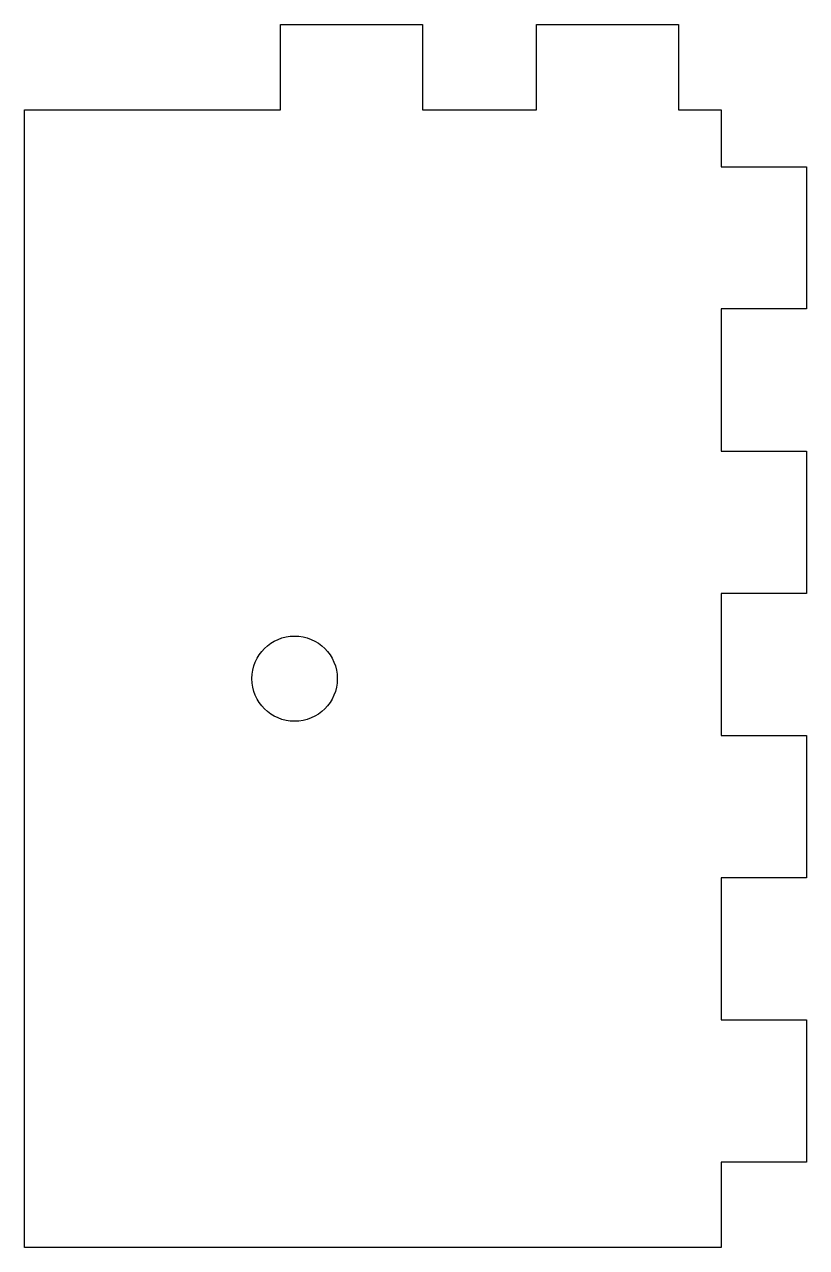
# Model space of a CAD drawing. Header units: millimetres. Extents: x -122 to -94.5, y 10 to 53.
import ezdxf

# ---------------------------------------------------------------- set-up
doc = ezdxf.new("R2010")
doc.units = ezdxf.units.MM
doc.layers.get('0').update_dxf_attribs({"linetype": 'CONTINUOUS'})

msp = doc.modelspace()

# ---------------------------------------------------------------- linework, layer by layer
msp.add_lwpolyline([(-99, 50), (-97.5, 50), (-97.5, 48), (-94.5, 48), (-94.5, 43), (-97.5, 43), (-97.5, 38), (-94.5, 38), (-94.5, 33), (-97.5, 33), (-97.5, 28), (-94.5, 28), (-94.5, 23), (-97.5, 23), (-97.5, 18), (-94.5, 18), (-94.5, 13), (-97.5, 13), (-97.5, 10), (-122, 10), (-122, 50), (-113, 50), (-113, 53), (-108, 53), (-108, 50), (-104, 50), (-104, 53), (-99, 53)], close=True)
msp.add_circle((-112.5, 30), 1.5)

doc.saveas('drawing.dxf')
